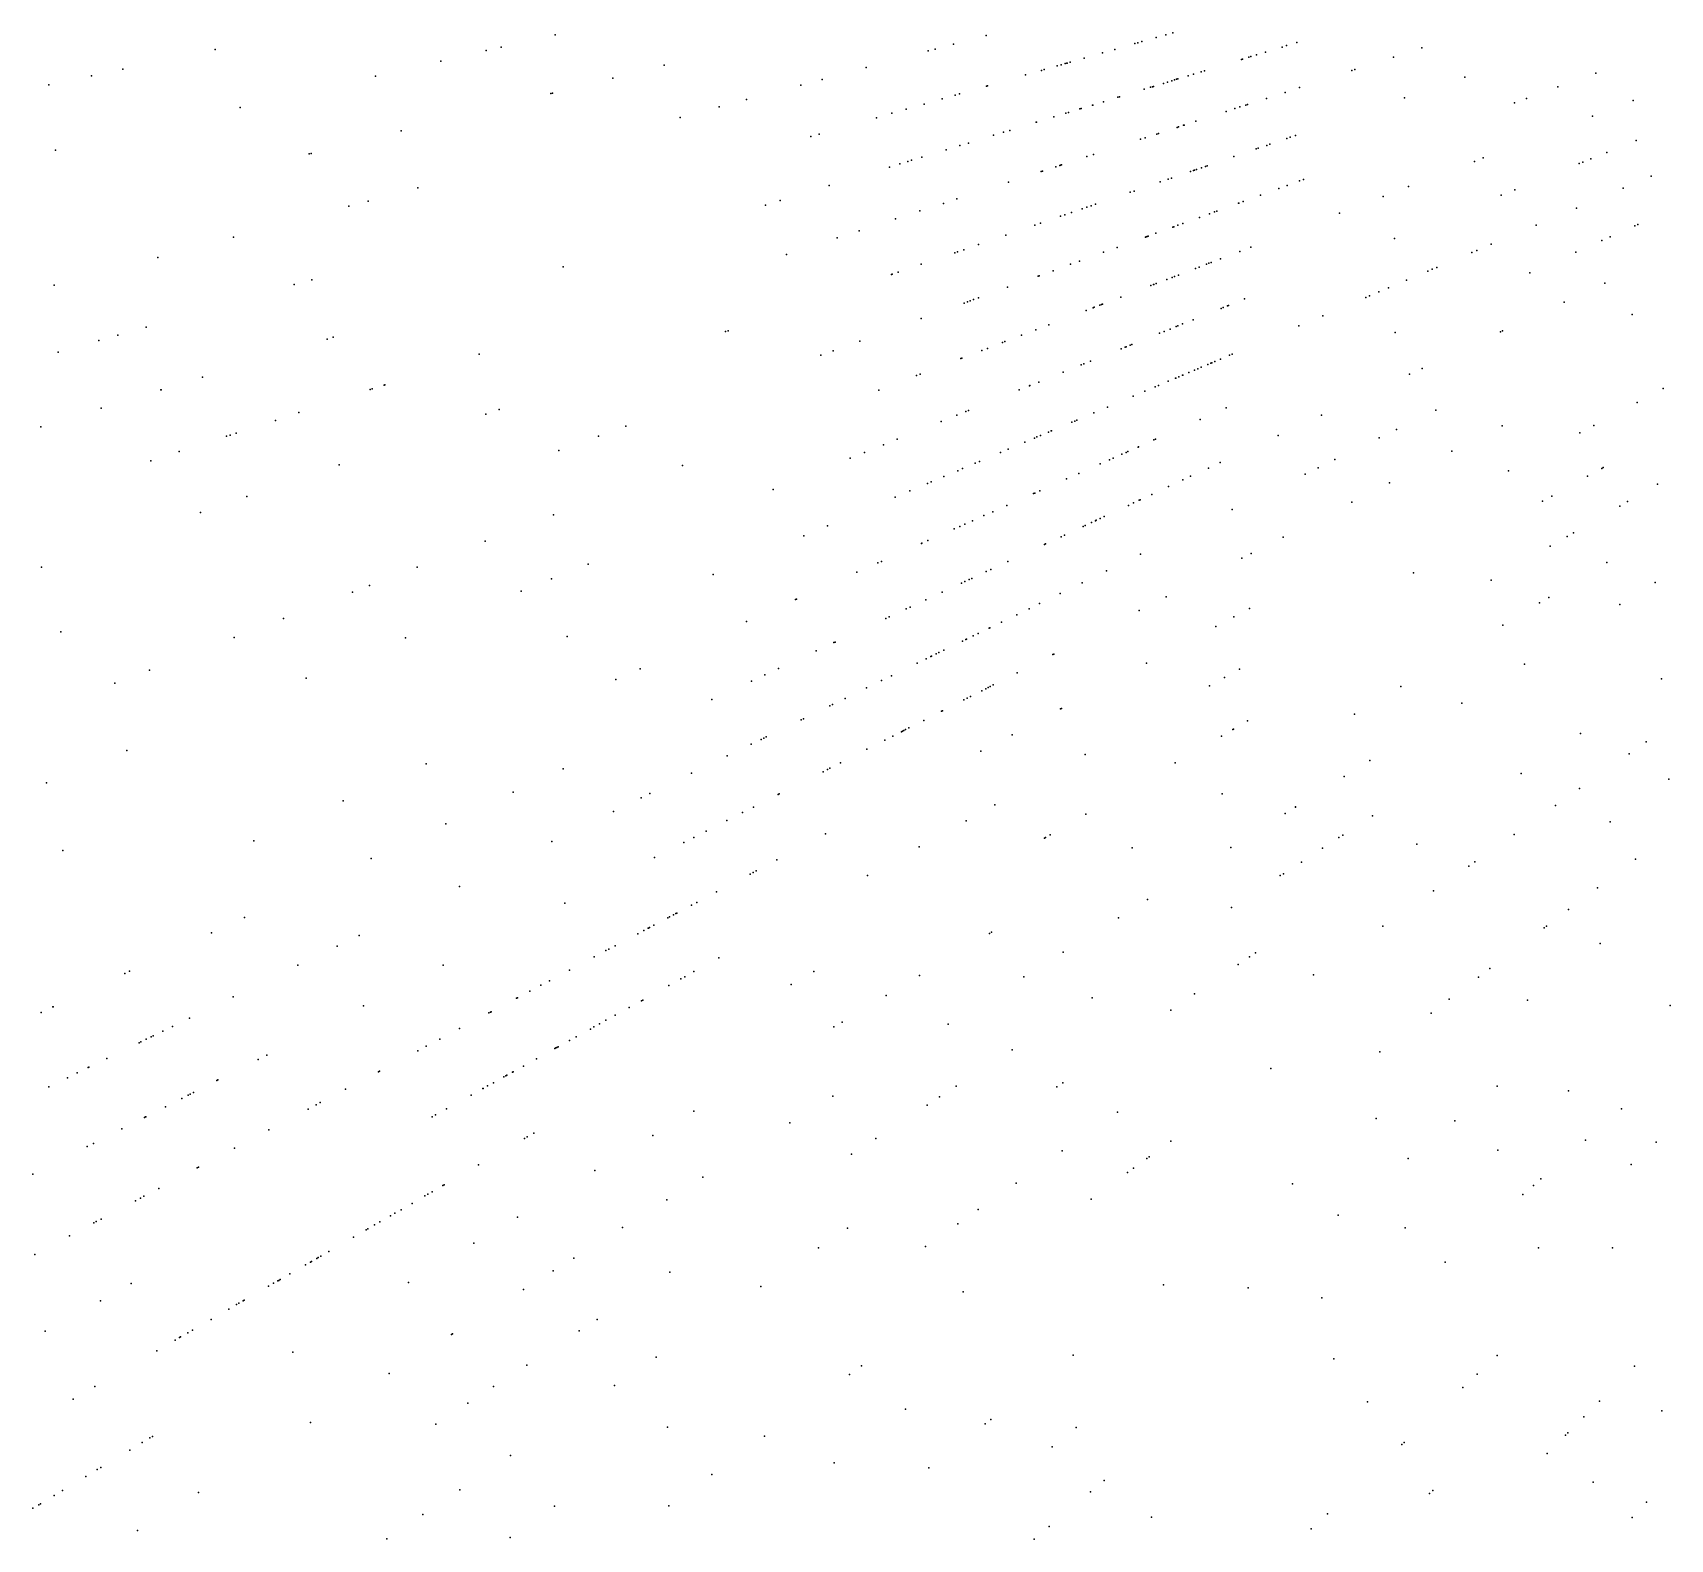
# Model space of a CAD drawing. Header units: metres. Extents: x -4327 to 4266, y -3886 to 3992.
# Drawn here: x -297.5 to -164.3, y -181.3 to -58.7 of the extents above; entities that cross this region are included whole.
import ezdxf

# ---------------------------------------------------------------- set-up
doc = ezdxf.new("R2010")
doc.units = ezdxf.units.M

msp = doc.modelspace()

# ---------------------------------------------------------------- linework, layer by layer
for p in [(-259.43, -59.89, 2088.35), (-255.02, -58.88, 2089.17), (-222.61, -59.65, -141.14), (-219.96, -58.94, -142.73), (-207.85, -59.6, -143.03), (-207.62, -59.53, -162.85), (-207.29, -59.44, -144.35), (-206.13, -59.11, -147.47), (-205.33, -58.88, -146.03), (-204.77, -58.72, -143.77), (-195.88, -59.89, 2097.27), (-195.51, -59.77, -156.96), (-194.69, -59.52, -158.08), (-184.51, -59.95, 2092.53), (-282.7, -60.09, 2085.32), (-264.32, -61.02, 2100.3), (-260.63, -60.17, 2088.94), (-224.67, -60.2, -137.61), (-224.12, -60.05, -143.85), (-213.53, -61.23, -141.26), (-213.4, -61.19, -139.14), (-213.38, -61.19, 2095.53), (-213.12, -61.11, -144.24), (-211.99, -60.79, -143.3), (-210.48, -60.36, 2088.8), (-209.5, -60.07, -143.15), (-199.19, -60.9, 2085.63), (-199.09, -60.87, -152.39), (-198.58, -60.71, -152.69), (-198.42, -60.66, -152.92), (-197.95, -60.52, 2095.8), (-197.22, -60.3, -154.61), (-186.83, -60.71, 2094.06), (-292.74, -62.22, 2092.2), (-290.21, -61.69, 2098.63), (-269.64, -62.25, 2097.57), (-250.33, -62.41, 2096.44), (-246.15, -61.37, 2099.23), (-233.31, -62.52, 2094.62), (-229.71, -61.55, -147.79), (-216.75, -62.15, -143.91), (-215.45, -61.78, -141.85), (-215.23, -61.72, -146.36), (-214.18, -61.41, 2092.42), (-213.85, -61.32, -140.28), (-204.64, -62.56, -147.67), (-204.46, -62.51, 2094.62), (-204.37, -62.48, -147.65), (-203.52, -62.22, -148.93), (-203.09, -62.09, -149.13), (-202.46, -61.9, -150.06), (-202.2, -61.82, -167.91), (-190.21, -61.8, 2094.98), (-189.96, -61.72, 2092.24), (-181.02, -62.33, 2089.75), (-170.36, -62.01, 2091.91), (-296.23, -62.96, 2100.78), (-255.37, -63.67, 2100.83), (-255.25, -63.64, 2099.84), (-235.03, -62.98, 2099.95), (-222.47, -63.79, -137.6), (-222.14, -63.7, 2094.29), (-219.94, -63.07, -138.58), (-219.85, -63.04, -139.21), (-209.12, -63.93, -144.31), (-207.1, -63.32, -143.42), (-206.6, -63.16, -148.22), (-206.43, -63.11, -146.72), (-206.35, -63.09, 2091.4), (-205.53, -62.84, -162.6), (-205.21, -62.74, -146.36), (-204.84, -62.63, -147.82), (-195.64, -63.57, 2094.42), (-194.46, -63.18, 2093.54), (-173.45, -63.13, 2090.12), (-280.65, -64.79, 2095.04), (-241.67, -64.75, 2099.14), (-239.45, -64.16, 2099.41), (-227.64, -65.27, -137.33), (-226.46, -64.94, -136.96), (-224.99, -64.52, -140.03), (-223.53, -64.1, -142.06), (-213.48, -65.27, 2096.4), (-213.25, -65.2, -143.18), (-212.33, -64.91, -138.15), (-212.24, -64.89, -138.77), (-211.31, -64.61, 2096.89), (-211.29, -64.6, -146.32), (-210.42, -64.33, -144.52), (-210.4, -64.33, -147.27), (-209.24, -63.97, -144.57), (-200.42, -65.12, -155.67), (-199.72, -64.89, -155.83), (-199.31, -64.76, -156.4), (-198.82, -64.6, -155.84), (-198.69, -64.56, -157.7), (-197.15, -64.06, -160.23), (-185.92, -64.02, 2096.05), (-176.98, -64.42, 2093.55), (-175.99, -64.06, 2094.64), (-167.32, -64.23, 2108.15), (-244.85, -65.61, -142.41), (-228.89, -65.63, 2095.01), (-215.89, -66, -144.43), (-215.86, -66, -148.61), (-214.45, -65.56, -142.6), (-204.42, -66.42, -151.12), (-204.31, -66.38, -150.86), (-203.91, -66.25, -152.32), (-203.85, -66.24, -169.07), (-202.89, -65.92, -152.96), (-170.62, -65.5, 2095.55), (-267.55, -66.71, 2081.31), (-234.23, -67.16, 2102.93), (-233.54, -66.97, 2096.72), (-222.1, -67.9, -142.06), (-221.39, -67.69, -137.48), (-219.36, -67.06, -141), (-218.54, -66.82, -140.47), (-218.03, -66.66, -136.06), (-207.39, -67.39, -151.89), (-207.02, -67.27, -147.6), (-206.08, -66.96, -154.29), (-205.93, -66.91, -153.65), (-197.13, -67.88, -157.02), (-196.88, -67.79, -158.61), (-195.5, -67.32, -160.91), (-195.23, -67.22, -159.24), (-194.78, -67.07, -160.67), (-167.08, -67.5, 2119.6), (-295.68, -68.26, 2096.91), (-275.04, -68.58, 2095.67), (-274.88, -68.54, 2094.43), (-226.33, -69.2, -144.41), (-226.03, -69.1, -141.06), (-225.2, -68.85, -138.11), (-223.22, -68.24, -136.21), (-211.76, -68.8, -147.81), (-211.22, -68.63, -146.39), (-199.82, -68.8, -154.87), (-197.99, -68.17, -157.88), (-197.83, -68.12, 2095.08), (-180.24, -69.19, 2094.87), (-179.52, -68.91, 2098.96), (-171.42, -69.26, 2340.96), (-170.76, -68.99, 2098.43), (-169.45, -68.46, 2380.24), (-227.82, -69.65, -139.37), (-226.97, -69.39, -139.89), (-215.47, -70.01, -146.87), (-215.37, -69.98, -152.47), (-214.3, -69.63, -151.9), (-213.97, -69.52, -148.82), (-213.91, -69.5, -147.55), (-213.82, -69.47, -146.79), (-204.88, -70.54, -154.29), (-203.32, -70.01, -175.4), (-203.09, -69.93, -171.72), (-203.02, -69.91, -153.6), (-202.85, -69.85, -149.96), (-202.43, -69.7, -154.04), (-202.1, -69.59, -155.38), (-201.99, -69.55, 2092.88), (-171.71, -69.37, 2110.14), (-165.86, -70.4, 2470.19), (-266.2, -71.33, 2097.72), (-232.73, -71.15, 2090.38), (-218.14, -70.88, -148.51), (-208.24, -71.7, -149.17), (-207.93, -71.6, -149.65), (-205.79, -70.86, -149.85), (-205.14, -70.63, -150.42), (-197.63, -71.93, -158.75), (-196.15, -71.39, -159.17), (-195.47, -71.14, -159.7), (-194.46, -70.78, -160.68), (-194.13, -70.66, -161.13), (-185.6, -71.24, 2094.59), (-178.07, -71.94, 2109.02), (-176.95, -71.49, 2095.83), (-168.12, -71.36, 2448.7), (-271.82, -72.83, 2097.71), (-270.25, -72.41, 2085.57), (-237.91, -72.74, 2097.04), (-236.73, -72.38, 2096.44), (-225.35, -73.22, -142.99), (-223.44, -72.6, -143.88), (-222.34, -72.24, -145.29), (-212.14, -73.05, -149.3), (-211.78, -72.92, -146.24), (-211.42, -72.8, -144.08), (-211.06, -72.67, -146.96), (-201.2, -73.23, -170.98), (-199.44, -72.59, -154.47), (-199.4, -72.58, -156.22), (-199.05, -72.45, -158.81), (-187.67, -72.04, 2093.62), (-171.92, -72.98, 2398.24), (-227.34, -73.87, -145.32), (-216, -74.37, -151.29), (-215.54, -74.22, -146.54), (-213.9, -73.65, -148.76), (-213.56, -73.54, -147.47), (-213.01, -73.35, -150.62), (-204.76, -74.53, -151.25), (-204.68, -74.5, -155.28), (-204.37, -74.38, -171.55), (-203.95, -74.23, -152.06), (-202.61, -73.74, -154.06), (-201.8, -73.45, -175.36), (-201.39, -73.3, -153.31), (-191.2, -73.4, 2097.02), (-175.2, -74.37, 2410), (-167.19, -74.44, 2453.68), (-166.94, -74.33, 2095.3), (-281.2, -75.35, 2092.09), (-232.09, -75.41, 2096.09), (-230.3, -74.83, -142.55), (-218.37, -75.19, -148.82), (-206.99, -75.34, -153.97), (-206.94, -75.32, -154.47), (-206.85, -75.29, -152.44), (-206.79, -75.26, -154.71), (-206.15, -75.03, -149.1), (-186.73, -75.45, 2097.6), (-178.88, -75.93, 2346.47), (-169.86, -75.63, 2173.06), (-169.19, -75.33, 2097.09), (-287.35, -77, 2095.99), (-236.21, -76.75, 2093.57), (-222.51, -76.62, 2090.8), (-222.3, -76.54, -145.05), (-221.78, -76.37, -150.6), (-220.57, -75.95, -145.15), (-210.4, -76.58, -148.64), (-209.29, -76.18, -150.85), (-200.89, -77.12, -163.91), (-199.31, -76.51, -166.52), (-198.42, -76.17, 2093.49), (-180.45, -76.6, -157.95), (-180.05, -76.43, -158.48), (-171.98, -76.57, 2158.56), (-254.37, -77.77, 2095.44), (-227.67, -78.39, -143.88), (-227.61, -78.37, -148.33), (-227.12, -78.2, 2093.01), (-225.25, -77.56, 2096), (-215.73, -78.52, 2101.5), (-215.65, -78.49, -146.47), (-214.52, -78.08, -148.34), (-213.11, -77.56, -151.98), (-213.1, -77.56, -150.19), (-212.37, -77.3, -151.81), (-204.63, -78.55, -175.43), (-204.31, -78.43, -161.11), (-202.94, -77.9, -160.57), (-202.63, -77.78, 2092.52), (-202.03, -77.55, -161.87), (-201.85, -77.48, -163.39), (-201.64, -77.4, -162.85), (-184.01, -78.11, -152.61), (-183.66, -77.96, -153.53), (-183.3, -77.81, -162.07), (-175.73, -78.24, 2452.72), (-295.8, -79.26, 2091.95), (-276.25, -79.21, 2090.34), (-274.83, -78.81, 2088.02), (-218.22, -79.43, -150.54), (-206.55, -79.29, -157.36), (-206.34, -79.21, -158.11), (-206.33, -79.2, -173.54), (-206.13, -79.12, -160.14), (-205.27, -78.79, -175.38), (-204.82, -78.62, -156.94), (-188.02, -79.81, -151.4), (-187.23, -79.47, -155.45), (-185.75, -78.85, -150.94), (-169.63, -79.1, 2455.13), (-221.75, -80.71, -145.05), (-221.48, -80.61, 2104.34), (-221.26, -80.53, -152.45), (-220.99, -80.43, -149.19), (-220.59, -80.29, -153.08), (-211.26, -81.09, -152.72), (-211.26, -81.09, -156.71), (-211.18, -81.06, -152.84), (-210.71, -80.89, 2097.89), (-210.57, -80.83, -156.01), (-210.48, -80.79, -153.95), (-209, -80.23, -154.49), (-200.84, -81.15, -168.2), (-200.67, -81.08, -168.43), (-200.32, -80.93, -168.51), (-200.25, -80.91, -169.02), (-198.94, -80.38, 2090.77), (-189.08, -80.26, -149.84), (-188.78, -80.13, -150.28), (-172.93, -80.64, 2133.99), (-225.24, -81.98, 2088.54), (-214.86, -82.48, 2096.15), (-211.82, -81.31, -154.94), (-204.37, -82.57, -183.02), (-203.98, -82.41, -166.25), (-203.12, -82.07, -167.06), (-194.53, -82.57, -152.75), (-192.56, -81.74, -155.24), (-167.39, -81.64, 2095.74), (-292.14, -83.77, 2092.04), (-290.6, -83.33, 2088.99), (-288.3, -82.67, 2088.58), (-273.58, -83.64, 2089.26), (-273.1, -83.5, 2102.7), (-241.18, -83.04, 2101.07), (-240.95, -82.96, 2099.09), (-230.24, -83.8, 2104.54), (-218.62, -83.92, -149.82), (-218.45, -83.85, -152.41), (-218.43, -83.85, -149.68), (-217.08, -83.33, -151.45), (-215.93, -82.89, -149.22), (-205.85, -83.17, -181.09), (-205.48, -83.02, -164.08), (-205, -82.83, -165.2), (-204.49, -82.62, -163.85), (-186.68, -83.11, 2092.29), (-178.12, -83.06, 2107.36), (-177.96, -82.98, 2093.06), (-295.45, -84.72, 2099.62), (-261.2, -84.87, 2090.54), (-233.42, -84.96, 2103.64), (-232.4, -84.59, 2104.27), (-222.02, -85.23, -150.14), (-221.93, -85.19, -149.36), (-220.32, -84.57, -148.81), (-219.86, -84.4, -152.84), (-208.97, -84.43, 2094.91), (-208.65, -84.3, -163.22), (-208.57, -84.27, -163.34), (-208.23, -84.13, -162.14), (-208.1, -84.08, -175.65), (-200.15, -84.96, -157.52), (-199.95, -84.87, -143.35), (-225.33, -86.5, -148.72), (-213.7, -86.34, -162.05), (-212.23, -85.74, -157.77), (-212.02, -85.66, -162.45), (-211.48, -85.44, -162.41), (-203.99, -86.59, -144.86), (-203.99, -86.59, -159.44), (-203.96, -86.58, -145.36), (-203.47, -86.37, -141.58), (-203.01, -86.17, -139.57), (-202.75, -86.06, -137.21), (-202.46, -85.94, -148.27), (-201.92, -85.71, -143.73), (-201.68, -85.61, -137.65), (-201.61, -85.58, -137.77), (-201.36, -85.47, -156.12), (-200.88, -85.27, -149.02), (-185.52, -86.51, 2407.81), (-184.49, -86.03, 2425.72), (-287.12, -87.78, 2090.8), (-287.08, -87.77, 2098.64), (-283.73, -86.75, 2098.63), (-270.07, -87.75, 2090.8), (-269.91, -87.7, 2089.57), (-268.95, -87.39, 2090.71), (-268.88, -87.36, 2098.79), (-228.69, -87.79, -150.02), (-225.63, -86.61, -148.19), (-217.27, -87.78, -162.66), (-216.42, -87.44, -162.21), (-216.4, -87.43, 2104.6), (-216.4, -87.43, -160.5), (-215.68, -87.14, -159.41), (-207.04, -87.88, -132.41), (-206.22, -87.53, -135.86), (-205.93, -87.41, -139.71), (-205.16, -87.08, -148.83), (-204.55, -86.82, -139.27), (-204.52, -86.81, -134.08), (-204.28, -86.71, -143), (-164.87, -87.66, 2485.24), (-210.09, -89.18, -131.69), (-208, -88.29, -139.4), (-200.43, -89.24, -178.76), (-167, -88.8, 2089.71), (-291.97, -89.27, 2101.69), (-277.79, -90.26, 2099.03), (-275.87, -89.63, 2101.32), (-260.67, -89.75, 2089.64), (-259.59, -89.38, 2089.79), (-223.61, -90.34, 2091.39), (-222.34, -89.83, -159.95), (-221.6, -89.53, -159.79), (-221.39, -89.45, -158.33), (-212.98, -90.4, -128.17), (-212.75, -90.31, -132.18), (-212.59, -90.24, -128.93), (-212.57, -90.23, 2092.8), (-211.21, -89.65, -130.56), (-202.56, -90.19, -177.46), (-192.67, -89.84, 2093.99), (-183.36, -89.43, 2447.01), (-296.88, -90.77, 2104.73), (-281.76, -91.55, -169.86), (-281.48, -91.46, 2101.76), (-280.99, -91.3, 2098.05), (-251.5, -91.54, 2090.18), (-249.27, -90.73, 2089.73), (-227.19, -91.79, -157.89), (-216.02, -91.7, -127.34), (-215.83, -91.61, -122.95), (-215.53, -91.49, -126.22), (-214.88, -91.21, -124.37), (-214.67, -91.12, -130.52), (-214.64, -91.11, -125.37), (-206.31, -91.85, -172.21), (-206.17, -91.79, -174.05), (-196.21, -91.5, 2098.36), (-187.98, -91.68, 2444.32), (-186.58, -91, 2162.06), (-177.98, -90.69, 2092.49), (-171.65, -91.27, 2461.59), (-170.53, -90.67, 2095.62), (-285.61, -92.8, 2099.38), (-254.72, -92.71, 2089.74), (-229.85, -92.87, 2099.41), (-228.3, -92.24, -156.02), (-218.78, -92.87, -117.77), (-218.18, -92.61, -125.61), (-216.82, -92.03, -124.66), (-208.91, -93.01, -170.09), (-208.56, -92.86, -189.98), (-208.42, -92.79, -168.72), (-207.6, -92.43, -170.76), (-207.57, -92.42, -186.57), (-182.07, -92.77, 2483.86), (-287.92, -93.55, 2100.04), (-272.61, -93.87, 2088.69), (-244.66, -93.92, 2101.22), (-231.03, -93.34, -158.84), (-222.26, -94.35, 2093.87), (-221.88, -94.18, -118.29), (-220.84, -93.74, 2100.59), (-220.49, -93.59, -121.31), (-212.41, -94.57, -168.25), (-210.68, -93.8, -167.46), (-209.93, -93.47, -171.11), (-209.62, -93.33, -167.77), (-201.88, -94.14, 2091.92), (-200.91, -93.68, 2103.6), (-192.94, -94.11, 2430.79), (-191.58, -93.44, 2111.02), (-177.46, -94.36, 2476.11), (-169.86, -94.16, 2094.77), (-169.76, -94.1, 2457.6), (-237.28, -95.87, 2098.45), (-224.74, -95.4, -119.33), (-224.42, -95.26, 2094.11), (-223.39, -94.82, -121.74), (-213.42, -95.02, -171.4), (-205.12, -95.65, -179.32), (-203.95, -95.1, -182.53), (-203.32, -94.81, -182.58), (-194.01, -94.63, 2092.14), (-187.13, -95.35, 2454.53), (-171.02, -94.8, 2096.65), (-165.35, -95.46, 2451.58), (-280.1, -96.45, 2095.41), (-227.36, -96.51, 2101.54), (-226.17, -96, 2090.61), (-218.28, -97.19, -165.66), (-216.1, -96.21, 2091.41), (-215.99, -96.17, -170.5), (-215.6, -95.99, -165.93), (-208.39, -97.17, -177.13), (-207.96, -96.97, -178.97), (-207.5, -96.76, 2095.78), (-207.43, -96.72, -179.72), (-206.47, -96.28, 2106.72), (-190.21, -96.91, 2125.81), (-174.7, -96.84, 2477.46), (-173.94, -96.42, 2095.33), (-168.4, -97.23, 2122.61), (-167.79, -96.87, 2114.89), (-283.89, -97.75, 2107.22), (-255.15, -97.94, 2098.02), (-221.08, -98.43, -167.39), (-220.14, -98.01, 2089.65), (-219.41, -97.69, -162.09), (-211.38, -98.57, -171.5), (-211.07, -98.42, -177.8), (-211, -98.39, -173.75), (-210.68, -98.24, -190.03), (-210.36, -98.09, -178.81), (-199.94, -97.52, 2100), (-234.79, -99.66, 2091.5), (-232.88, -98.85, 2093.52), (-222.55, -99.09, -169.89), (-222.1, -98.88, -166.21), (-221.7, -98.71, -164.17), (-213.85, -99.72, -173.7), (-213.59, -99.6, -174.09), (-212.07, -98.89, -191.71), (-211.89, -98.8, -173.69), (-195.79, -99.76, 2107.32), (-172.68, -99.7, 2456.42), (-172.17, -99.41, 2384.73), (-260.72, -100.08, 2090.43), (-225.23, -100.28, -165.61), (-225.18, -100.26, 2097.31), (-224.7, -100.04, -171.33), (-215.22, -100.36, -175.02), (-215.12, -100.31, -169.21), (-207.39, -101.15, 2091.06), (-198.4, -101.09, 2359.77), (-174.06, -100.5, 2410.89), (-296.82, -102.2, 2088.79), (-266.24, -102.2, 2099.72), (-252.34, -101.95, 2098.17), (-228.77, -101.86, -164.28), (-228.48, -101.73, 2098.4), (-219.95, -102.56, -167.28), (-219.57, -102.39, -170.93), (-218.19, -101.74, 2087.66), (-210.16, -102.5, -190.73), (-199.16, -101.48, 2099.13), (-169.47, -101.83, 2211.18), (-270.13, -103.69, 2096.12), (-255.31, -103.15, 2087.16), (-242.17, -102.79, 2090.76), (-230.49, -102.62, -170.48), (-221.96, -103.5, -174.99), (-221.7, -103.38, -172.38), (-221.33, -103.21, -172.09), (-221.13, -103.11, -167.59), (-212.14, -103.47, 2097.01), (-185.18, -102.65, 2474.46), (-178.87, -103.27, 2477.41), (-165.53, -103.44, 2488.86), (-271.52, -104.23, 2090.11), (-257.79, -104.15, 2089.84), (-235.46, -104.83, 2094.45), (-235.39, -104.8, -166.44), (-224.86, -104.86, -170.42), (-223.54, -104.24, -169.02), (-215.63, -105.17, -187.12), (-213.94, -104.35, -185.45), (-205.3, -104.61, 2098.64), (-174.93, -105.11, 2113.42), (-174.19, -104.66, 2486.71), (-168.4, -105.23, 2463.01), (-277.12, -106.38, 2099.62), (-228.11, -106.37, -174.91), (-227.84, -106.24, -174.9), (-226.46, -105.6, 2096.41), (-226.15, -105.46, -173.2), (-217.47, -106.07, -199.34), (-216.46, -105.58, -184.28), (-207.5, -105.73, 2089.56), (-199.8, -106.23, 2092.55), (-198.52, -105.55, 2454.22), (-295.24, -107.46, 2098.36), (-254.06, -107.84, -128.61), (-239.47, -106.62, 2101.72), (-221.02, -107.8, -179.58), (-220.62, -107.6, -193.4), (-219.72, -107.16, -189.81), (-219.67, -107.14, -179.1), (-218.71, -106.67, -190.44), (-201.27, -107.02, 2458.71), (-177.93, -106.91, 2441.69), (-281.13, -107.92, 2096.99), (-267.19, -107.95, 2096.03), (-233.8, -109.02, -173.7), (-232.34, -108.34, 2092.61), (-232.25, -108.3, -169.51), (-223.8, -109.15, -189.24), (-223.41, -108.96, -177.61), (-221.88, -108.22, -202.04), (-221.61, -108.09, -177.4), (-221.56, -108.06, -187.98), (-288.04, -110.57, 2099.7), (-248.1, -110.46, 2093.71), (-236.85, -110.44, -168.6), (-225.56, -110.01, -177.26), (-224.84, -109.66, -177.1), (-224.46, -109.48, -186.6), (-224.4, -109.45, -211.95), (-224.02, -109.26, -184.75), (-214.53, -109.31, 2097.98), (-214.45, -109.27, 2097.23), (-206.9, -110.01, 2092.17), (-199.34, -110.5, 2473.02), (-176.16, -110.08, 2459.24), (-290.84, -111.64, 2096.23), (-275.28, -111.22, 2100.12), (-250.1, -111.35, 2092.67), (-239.06, -111.47, 2096.22), (-237.96, -110.96, 2095.87), (-228.47, -111.43, 2093.88), (-227.65, -111.03, -172.15), (-219.64, -111.91, -201.29), (-219.38, -111.78, -192.04), (-217.44, -110.79, -204.66), (-201.8, -111.86, 2459.45), (-200.58, -111.19, 2459.08), (-186.23, -111.9, 2460.17), (-165, -111.29, 2485.54), (-242.29, -112.98, -170.82), (-231.44, -112.88, -181.87), (-229.69, -112.03, -180.29), (-221.78, -113, -201.9), (-221.51, -112.87, -188.51), (-221.24, -112.73, -193.02), (-220.31, -112.25, -190.69), (-219.99, -112.09, -192.79), (-219.8, -112, -197.88), (-234.82, -114.53, -178.2), (-232.69, -113.49, -180.33), (-232.45, -113.38, -174.96), (-223.58, -113.92, -188.76), (-223.51, -113.89, -185.52), (-213.9, -113.73, 2100.83), (-213.82, -113.69, 2090.02), (-189.99, -114.16, 2463.8), (-181.26, -113.26, 2450.7), (-235.02, -114.63, 2096.51), (-226.86, -115.59, 2087.78), (-226.77, -115.54, -212.02), (-226.66, -115.49, -212.16), (-226.53, -115.42, -203.25), (-226.24, -115.27, -195.16), (-225.04, -114.67, -192.39), (-217.85, -115.83, 2099.3), (-199.9, -115.41, 2475.01), (-199.83, -115.37, 2091.06), (-198.69, -114.71, 2474.64), (-171.59, -115.74, 2482.64), (-289.87, -117.12, 2095.81), (-239.07, -116.6, -180.58), (-238.26, -116.21, -172.46), (-238.05, -116.1, 2095.58), (-237.86, -116.01, -186.49), (-229.67, -117.02, -191.72), (-228.2, -116.28, -192.67), (-227.55, -115.94, -193.65), (-220.39, -117.18, 2104), (-200.81, -115.94, 2090.93), (-166.27, -116.42, 2467.16), (-265.51, -118.21, 2088.63), (-241.02, -117.55, -177.81), (-232.68, -118.56, 2093.78), (-231.8, -118.11, 2095.16), (-211.89, -117.45, 2100.83), (-204.59, -118.12, 2088.68), (-188.74, -117.93, 2157.05), (-167.65, -117.39, 2454.98), (-296.42, -119.76, 2103.85), (-254.38, -118.62, 2092.26), (-243.92, -118.97, -179.73), (-233.23, -118.84, -190.51), (-232.86, -118.65, -191.51), (-190.82, -119.24, 2102.24), (-176.42, -119, 2471.1), (-164.41, -119.45, 2453.85), (-272.27, -121.22, 2091.62), (-258.43, -120.51, 2099.47), (-248.04, -120.98, -174.02), (-247.32, -120.62, 2094.5), (-236.88, -120.69, -184.32), (-236.79, -120.65, -189.67), (-200.76, -120.63, 2091.17), (-171.69, -120.22, 2465.36), (-250.28, -122.07, -183.98), (-239.77, -122.17, -183.12), (-238.89, -121.72, 2102.98), (-219.26, -121.54, 2103.36), (-211.85, -122.31, 2091.24), (-195.64, -122.25, 2402.7), (-194.8, -121.73, 2092.18), (-194.78, -121.71, 2091.93), (-188.53, -122.43, 2453.72), (-173.63, -121.58, 2493.26), (-263.93, -123.07, 2092.84), (-242.73, -123.68, -188), (-241.05, -122.82, -193.31), (-233.02, -123.9, 2088.14), (-221.59, -122.83, 2096.5), (-169.18, -122.92, 2491.99), (-279.54, -124.46, 2098.31), (-255.29, -124.51, 2091.3), (-244.56, -124.61, -191.63), (-243.73, -124.19, -191.65), (-225.41, -124.95, 2084.88), (-215.2, -124.24, 2104.38), (-215.12, -124.2, 2093.82), (-214.74, -123.98, 2090.09), (-208.09, -125.03, 2485.67), (-200.05, -125, 2485.33), (-192.59, -125.07, 2476.88), (-191.26, -124.2, 2098.14), (-190.94, -124, 2455.72), (-184.91, -124.73, 2094.66), (-177.01, -123.94, 2493.4), (-295.08, -125.25, 2094.11), (-270, -125.9, 2098.96), (-246.93, -125.82, 2083.15), (-237, -126.02, -224.61), (-194.31, -126.19, 2455.34), (-180.7, -126.53, 2482.47), (-180.19, -126.17, 2490.81), (-167.14, -125.95, 2477.68), (-239.17, -127.17, -222.43), (-238.92, -127.04, 2095.1), (-238.68, -126.91, -225.45), (-229.62, -127.28, 2095.62), (-196.03, -127.3, 2477), (-195.78, -127.14, 2094.53), (-262.8, -128.18, 2092.92), (-241.9, -128.62, -217.81), (-183.57, -128.54, 2475.88), (-170.23, -128.28, 2491.15), (-254.24, -129.54, 2092.38), (-245.39, -130.48, -230), (-245.2, -130.38, -214.66), (-245.13, -130.34, -233.86), (-243.94, -129.7, 2094.1), (-243.5, -129.47, -217.53), (-206.83, -129.24, 2094.85), (-200.01, -129.89, 2455.7), (-172.57, -130.04, 2477.6), (-280.31, -130.71, 2088.98), (-247.82, -131.77, -216.95), (-247.47, -131.58, -217.87), (-247.43, -131.56, -214.66), (-247.36, -131.52, -211.47), (-247.01, -131.34, -215.27), (-245.86, -130.73, -219.39), (-245.71, -130.65, -239.65), (-209.19, -130.72, 2469.96), (-187.69, -131.42, 2471.4), (-174.56, -131.54, 2490.43), (-174.38, -131.41, 2487.94), (-282.98, -131.95, 2093.09), (-272.77, -133.04, 2089.07), (-270.97, -132.16, 2099.46), (-250.13, -133, -213.11), (-248.3, -132.03, -215.42), (-219.7, -132.01, 2470.99), (-219.52, -131.9, 2099.94), (-170, -132.81, 2458.05), (-251.84, -133.91, -210.94), (-250.9, -133.4, -218.17), (-250.67, -133.29, -214.79), (-241.72, -133.99, 2094.85), (-213.69, -133.53, 2468.67), (-199.46, -134.54, 2106.56), (-198.53, -133.91, 2106.93), (-198.05, -133.59, 2459.93), (-290.04, -135.25, 2098.24), (-289.65, -135.06, 2103.11), (-275.96, -134.59, -189.88), (-264.14, -134.59, 2105.23), (-255.49, -135.85, -213.75), (-253.86, -134.98, -207.81), (-244.81, -135.7, 2095.14), (-244.48, -135.52, -230.81), (-243.75, -135.11, 2094.79), (-233.98, -135.09, 2091.87), (-225.38, -135.42, 2098.84), (-216.9, -135.53, 2097.21), (-193.32, -135.37, 2138.77), (-179.89, -135.56, 2488.58), (-178.97, -134.86, 2490.94), (-281.22, -137.16, 2105.38), (-257.09, -136.7, -206.13), (-256.18, -136.22, -213.11), (-245.78, -136.24, 2094.74), (-235.83, -136.16, 2099.41), (-228.09, -137.05, 2087.11), (-203, -136.92, 2451.8), (-296.85, -138.42, -60.06), (-295.89, -137.97, -73.97), (-295.86, -137.96, -64.47), (-270.63, -137.89, 2090.8), (-260.43, -138.47, -206.41), (-260.3, -138.4, -211.37), (-260.24, -138.37, -191.52), (-258.17, -137.27, -210.86), (-258.1, -137.23, -195.2), (-249, -138.02, -224.81), (-248.01, -137.48, -237.28), (-247.9, -137.42, -228.38), (-211.33, -137.24, 2366.37), (-204.93, -138.23, 2103.27), (-183.76, -138.48, 2481.86), (-182.28, -137.36, 2476.5), (-175.92, -137.44, 2466.42), (-164.3, -137.86, 2459.17), (-286.17, -139.57, 2095.2), (-284.78, -138.9, -184.2), (-262.8, -139.73, -207.8), (-252.16, -139.78, -222.61), (-251.87, -139.61, -223.86), (-251.41, -139.36, -241.6), (-250.89, -139.07, -245.4), (-250.13, -138.65, -225.58), (-232.35, -139.61, 2089.74), (-231.68, -139.21, 2101.69), (-223.04, -139.37, 2099.34), (-288.86, -140.89, -186.84), (-288.74, -140.83, -190.53), (-288.3, -140.61, -183.91), (-287.9, -140.42, -180.65), (-287.74, -140.34, -187.99), (-286.95, -139.95, -193.85), (-265.53, -141.18, -218.12), (-264.42, -140.6, -214.72), (-253.87, -140.72, -223.35), (-253.33, -140.42, -220.87), (-291.51, -142.18, -185.73), (-279.19, -142.25, 2100.51), (-278.49, -141.9, 2087.48), (-266.2, -141.54, -217.92), (-256.54, -142.2, -202.18), (-255.04, -141.37, -221.61), (-254.96, -141.32, -205.66), (-254.88, -141.28, -205.36), (-254.79, -141.23, -205.05), (-217.85, -141.47, 2477.92), (-187.94, -141.62, 2479.36), (-294.7, -143.74, 2103.6), (-293.92, -143.35, -176.28), (-293.02, -142.91, -173.91), (-292.96, -142.89, -182.89), (-269.41, -143.25, -206.17), (-269.32, -143.2, 2091.63), (-259.19, -143.67, -216.92), (-259.04, -143.59, -197.08), (-258.96, -143.54, -213.02), (-258.51, -143.3, -215.86), (-258.45, -143.26, -213.83), (-257.61, -142.79, -224.35), (-196.81, -142.99, 2476.83), (-296.21, -144.47, -182.56), (-284.89, -145.16, -185.19), (-284.71, -145.07, -185.53), (-284.44, -144.93, 2093.05), (-282.56, -143.97, -194.93), (-282.46, -143.92, -197.97), (-272.08, -144.67, 2089.15), (-261.85, -145.15, -203.49), (-260.92, -144.63, -200.16), (-260.88, -144.61, -218.08), (-260.52, -144.41, -196.34), (-260.05, -144.15, -220.64), (-222.39, -144.42, 2088.99), (-214.2, -144.48, 2090.09), (-213.73, -144.16, 2485.42), (-178.37, -144.44, 2461.07), (-172.57, -144.8, 2458.95), (-286.74, -146.1, 2094.67), (-285.41, -145.42, -194.02), (-275.12, -146.29, 2104.56), (-274.48, -145.94, 2091.78), (-274.14, -145.76, -204.9), (-263.86, -146.26, -215.07), (-243.75, -146.46, 2093.78), (-232.44, -145.25, 2086.32), (-224.75, -145.96, 2101.99), (-223.75, -145.3, 2092.56), (-209.26, -146.53, 2094.73), (-168.27, -146.27, 2493.55), (-288.45, -146.98, -187.26), (-288.36, -146.93, -194.34), (-288.33, -146.91, 2106.29), (-265.03, -146.91, -196.67), (-264.75, -146.75, -196.7), (-235.92, -147.42, 2091.08), (-188.24, -147.07, 2473.74), (-181.83, -147.24, 2479.49), (-292.58, -149.08, -188.75), (-290.27, -147.9, 2097.6), (-278.33, -147.99, -214), (-257.51, -148.68, -211.24), (-257.29, -148.55, -212.04), (-256.77, -148.24, -244.81), (-247.07, -148.45, 2096.53), (-228.94, -148.68, 2086.72), (-204.94, -148.9, 2196.69), (-171.19, -148.81, 2490.94), (-165.45, -148.97, 2474.76), (-293.09, -149.34, 2095.34), (-281.11, -149.47, -200.03), (-230.91, -149.95, 2086.92), (-213.78, -149.69, 2111.18), (-206.88, -150.3, 2196.41), (-206.69, -150.17, 2226.14), (-185.62, -150.31, 2459.43), (-178.32, -149.63, 2481.35), (-297.52, -151.6, -193.64), (-284.14, -151.08, -198.29), (-284.05, -151.03, -211.04), (-261.25, -150.83, -209.89), (-251.79, -151.29, 2094.25), (-243, -151.84, 2084.15), (-208.46, -151.45, 2289.29), (-207.96, -151.09, 2439.24), (-167.49, -150.81, 2490.07), (-287.27, -152.75, 2094.88), (-265.03, -153.02, -259.51), (-264.17, -152.52, -255.25), (-264.05, -152.45, -240.77), (-217.52, -152.31, 2101.04), (-195.03, -152.37, 2478.17), (-175.43, -152.5, 2463.31), (-174.82, -151.97, 2498.53), (-289.17, -153.75, 2101.13), (-288.75, -153.53, -201.26), (-288.49, -153.39, -198.88), (-267.56, -154.48, -256.81), (-266.67, -153.96, -201.52), (-265.62, -153.36, -236.82), (-265.39, -153.22, -215.7), (-245.95, -153.68, 2084.17), (-220.61, -154.47, 2465.33), (-211.42, -153.61, 2142.87), (-176.3, -153.25, 2490.07), (-292.55, -155.55, 2103.06), (-292.37, -155.45, -200.31), (-291.97, -155.24, -191.76), (-269.72, -155.72, -200.69), (-269.28, -155.47, -241.16), (-268.42, -154.97, 2085.59), (-268.08, -154.77, -238.46), (-258.09, -155.08, 2096.74), (-222.26, -155.63, 2109.87), (-191.32, -154.93, 2492.62), (-294.53, -156.6, -215.72), (-271.44, -156.72, 2085.58), (-270.4, -156.12, 2093.09), (-270.27, -156.04, -207.91), (-261.64, -157.21, 2101.19), (-249.55, -155.93, 2089.63), (-231.23, -155.97, 2453.95), (-185.86, -155.95, 2498.25), (-297.36, -158.11, 2100.42), (-274.43, -158.44, -242.46), (-274.3, -158.37, -202.15), (-274.09, -158.25, -265.72), (-273.44, -157.87, -203.7), (-253.5, -158.41, 2089.73), (-233.61, -157.57, 2443.56), (-224.9, -157.47, 2089.79), (-175.03, -157.59, 2495.91), (-168.99, -157.59, 2492.31), (-276.61, -159.7, -209.54), (-275.34, -158.97, 2092.23), (-274.94, -158.74, -242.1), (-274.85, -158.68, -254.01), (-255.18, -159.46, 2103.59), (-245.69, -159.55, 2088.56), (-182.62, -158.75, 2463.65), (-289.53, -160.49, 2093.74), (-278.34, -160.7, -212.86), (-277.93, -160.46, -253.14), (-277.58, -160.26, -243.04), (-277.52, -160.23, -243.54), (-277.4, -160.16, -210.88), (-266.97, -160.41, 2087.9), (-257.61, -160.97, 2091.05), (-238.29, -160.73, 2099.16), (-221.83, -161.17, 2460.27), (-205.53, -160.58, 2488.12), (-198.63, -160.84, 2464.03), (-292.03, -161.88, 2082.4), (-280.94, -162.2, -238.27), (-280.75, -162.09, -242.76), (-280.41, -161.9, 2092.34), (-280.34, -161.85, -236.67), (-192.66, -161.66, 2463.95), (-283.02, -163.4, 2096.68), (-281.57, -162.56, 2093.4), (-251.62, -163.4, 2097.4), (-296.53, -164.37, 2099.81), (-285.95, -165.09, -238.39), (-285.58, -164.88, 2100.52), (-285.5, -164.83, -224.33), (-284.92, -164.5, -205.21), (-284.54, -164.28, -193.89), (-263.47, -164.64, 2098.38), (-263.38, -164.58, 2089.8), (-253.06, -164.34, 2101.2), (-287.44, -165.95, -237.71), (-276.37, -166.06, 2098.63), (-246.8, -166.47, 2097.48), (-212.88, -166.32, 2460.46), (-178.39, -166.35, 2455.92), (-268.54, -167.81, 2099.25), (-268.54, -167.81, 2099.25), (-257.34, -167.12, 2096.16), (-230.1, -167.18, 2490.31), (-191.67, -166.61, 2488.07), (-180, -167.85, 2491.88), (-167.22, -167.22, 2491.55), (-292.47, -168.86, -240.75), (-260.03, -168.86, 2102.01), (-250.21, -168.77, 2093.61), (-231.09, -167.89, 2488.91), (-181.17, -168.95, 2494.23), (-294.24, -169.88, -236.11), (-262.14, -170.23, 2095.32), (-188.94, -170.12, 2464.17), (-170.05, -170.05, 2476.35), (-274.94, -171.8, 2087.47), (-226.53, -170.7, 2459.7), (-219.57, -171.55, 2475.62), (-171.32, -171.32, 2494.76), (-164.99, -170.85, 2459.56), (-288, -173.05, 2095.48), (-287.8, -172.93, -275.39), (-264.74, -171.92, 2100.41), (-245.88, -172.17, 2461.26), (-237.98, -172.9, 2097.22), (-220.04, -171.91, 2480.84), (-212.63, -172.19, 2492.02), (-172.83, -172.83, 2488.53), (-172.62, -172.62, 2485.54), (-289.64, -174.03, -271.96), (-288.64, -173.43, -277.74), (-258.67, -174.47, 2099.44), (-214.58, -173.76, 2489.74), (-186.15, -173.59, 2453.83), (-185.96, -173.41, 2491.06), (-174.32, -174.32, 2496.1), (-292.28, -175.62, -272.91), (-292, -175.45, -268.1), (-232.32, -175.07, 2452.06), (-224.61, -175.49, 2483.7), (-293.21, -176.18, 2096.78), (-242.27, -176.02, 2455.56), (-210.35, -176.5, 2500.97), (-170.58, -176.64, 2458.77), (-297.04, -178.48, -282.35), (-296.9, -178.4, -253.54), (-295.78, -177.72, -254.9), (-295.11, -177.32, -256.36), (-284.04, -177.49, 2096.16), (-262.79, -177.26, 2093.64), (-211.46, -177.43, 2464.59), (-183.88, -177.57, 2490.92), (-183.63, -177.33, 2461.05), (-166.23, -178.26, 2495.63), (-297.53, -178.77, -254.65), (-265.79, -179.28, 2094.35), (-255.07, -178.6, 2095.24), (-245.79, -178.58, 2099.38), (-206.5, -179.5, 2492.02), (-192.18, -179.21, 2467.8), (-167.41, -179.52, 2499.22), (-289, -180.59, 2088.88), (-258.7, -181.14, 2466.36), (-214.82, -180.25, 2455.29), (-193.51, -180.45, 2497.77), (-268.72, -181.26, 2094.57), (-216.05, -181.29, -236)]:
    msp.add_point(p)

doc.saveas('drawing.dxf')
